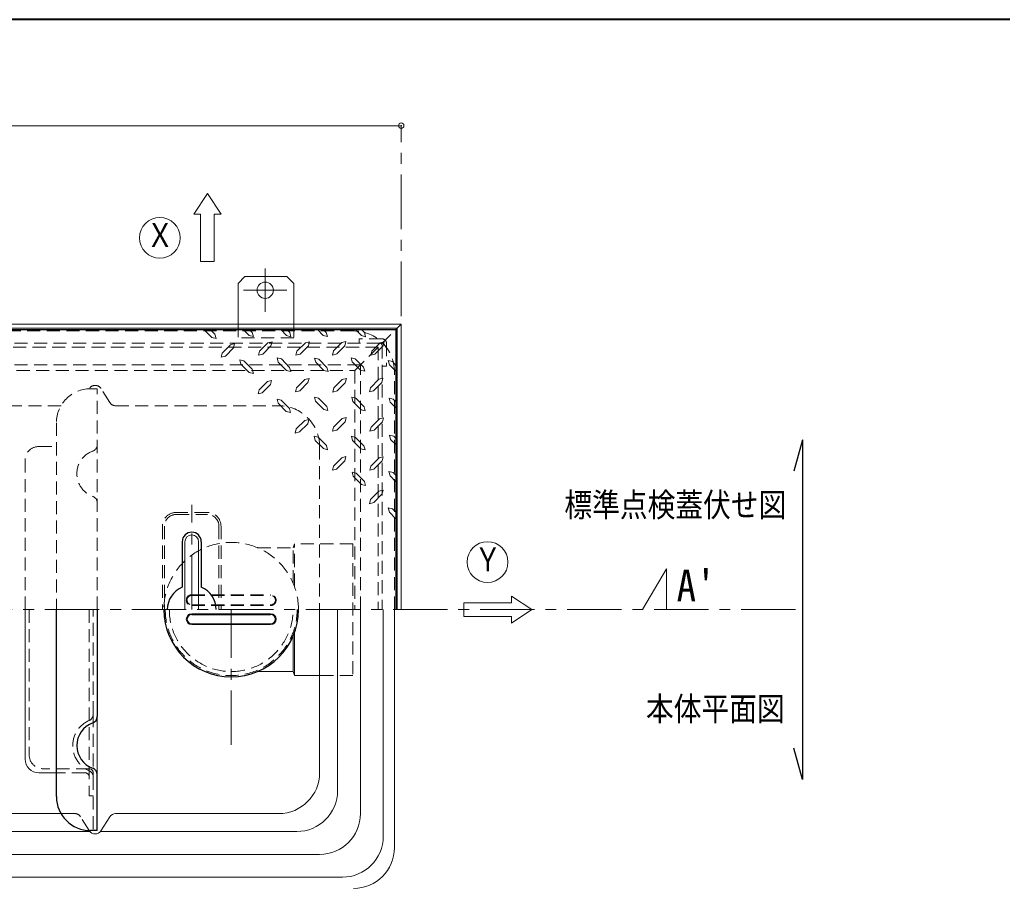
# Model space of a CAD drawing. Units: millimetres at full size, sheet at 1:8; details may follow other scales. Extents: x -1685 to 1555, y -1115 to 1133.
# Drawn here: x -790 to -68, y 494 to 1133 of the extents above; entities that cross this region are included whole.
import ezdxf
from ezdxf.enums import TextEntityAlignment as Align

# ---------------------------------------------------------------- set-up
doc = ezdxf.new("R2010")
doc.units = ezdxf.units.MM
doc.header["$LTSCALE"] = 8
doc.header["$PDMODE"] = 32
doc.header["$PDSIZE"] = 4
doc.linetypes.add('CHAIN1', pattern=[8, 5, -1, 1, -1])
doc.linetypes.add('DASHED1', pattern=[1.8, 1.2, -0.6])
doc.layers.add('0-0_ﾚｲﾔ1', color=4, linetype='Continuous', lineweight=9)
doc.styles.add('ＭＳ ゴシック', font='')
doc.styles.get('ＭＳ ゴシック').set_extended_font_data('MS Gothic')

msp = doc.modelspace()

# ---------------------------------------------------------------- linework, layer by layer
at = {"layer": '0-0_ﾚｲﾔ1', "color": 1, "lineweight": 40}
msp.add_line((1555.424, 1133.018), (-1684.576, 1133.018), dxfattribs=at)
at = {"layer": '0-0_ﾚｲﾔ1'}
for p, q in [((-1229.576, 1055.018), (-509.576, 1055.018)), ((-624.576, 944.018), (-629.576, 939.018)), ((-624.576, 944.018), (-593.576, 944.018)), ((-588.576, 939.018), (-593.576, 944.018)), ((-629.576, 939.018), (-629.576, 909.018)), ((-588.576, 939.018), (-588.576, 909.018)), ((-654.645, 905.018), (-648.817, 899.329)), ((-625.674, 905.018), (-621.335, 900.679)), ((-621.239, 905.018), (-619.117, 902.897)), ((-598.192, 905.018), (-593.853, 900.679)), ((-593.66, 905.018), (-591.539, 902.897)), ((-571.029, 905.018), (-566.949, 900.775)), ((-566.66, 905.018), (-564.635, 902.993)), ((-543.132, 905.018), (-538.792, 900.679)), ((-538.696, 905.018), (-536.574, 902.897)), ((-512.576, 906.018), (-513.576, 905.018)), ((-618.249, 899.907), (-621.335, 900.679)), ((-619.117, 902.897), (-618.249, 899.907)), ((-590.767, 899.811), (-593.853, 900.679)), ((-591.539, 902.897), (-590.767, 899.811)), ((-563.864, 900.004), (-566.949, 900.775)), ((-564.635, 902.993), (-563.864, 900.004)), ((-535.707, 899.811), (-538.792, 900.679)), ((-536.574, 902.897), (-535.707, 899.811)), ((-638.885, 885.54), (-632.81, 891.615)), ((-613.717, 889.204), (-614.489, 886.215)), ((-611.403, 886.986), (-605.328, 893.061)), ((-586.235, 889.107), (-587.007, 886.118)), ((-583.921, 886.89), (-577.846, 892.965)), ((-559.332, 889.3), (-560.103, 886.311)), ((-557.017, 887.082), (-550.942, 893.157)), ((-531.174, 889.107), (-531.946, 886.118)), ((-528.86, 886.89), (-522.785, 892.965)), ((-641.199, 887.757), (-641.971, 884.768)), ((-638.885, 885.54), (-641.971, 884.768)), ((-627.41, 879.657), (-628.182, 882.743)), ((-625.192, 881.972), (-628.182, 882.743)), ((-625.192, 881.972), (-619.117, 875.8)), ((-611.403, 886.986), (-614.489, 886.215)), ((-599.928, 881.104), (-600.699, 884.19)), ((-597.71, 883.418), (-600.699, 884.19)), ((-597.71, 883.418), (-591.635, 877.247)), ((-583.921, 886.89), (-587.007, 886.118)), ((-572.446, 881.007), (-573.217, 884.093)), ((-570.228, 883.322), (-573.217, 884.093)), ((-570.228, 883.322), (-564.153, 877.15)), ((-557.017, 887.082), (-560.103, 886.311)), ((-545.542, 881.2), (-546.314, 884.286)), ((-543.324, 883.515), (-546.314, 884.286)), ((-543.324, 883.515), (-537.249, 877.343)), ((-528.86, 886.89), (-531.946, 886.118)), ((-516.035, 881.49), (-519.121, 882.261)), ((-518.253, 879.175), (-519.121, 882.261)), ((-627.41, 879.657), (-621.335, 873.582)), ((-619.117, 875.8), (-618.249, 872.811)), ((-599.928, 881.104), (-593.853, 875.029)), ((-590.767, 874.257), (-593.853, 875.029)), ((-591.635, 877.247), (-590.767, 874.257)), ((-572.446, 881.007), (-566.371, 874.932)), ((-563.285, 874.161), (-566.371, 874.932)), ((-564.153, 877.15), (-563.285, 874.161)), ((-545.542, 881.2), (-539.467, 875.125)), ((-536.382, 874.354), (-539.467, 875.125)), ((-537.249, 877.343), (-536.382, 874.354)), ((-518.253, 879.175), (-513.576, 874.499)), ((-516.035, 881.49), (-513.576, 878.679)), ((-618.249, 872.811), (-621.335, 873.582)), ((-614.007, 860.757), (-614.778, 857.768)), ((-611.692, 858.54), (-605.617, 864.615)), ((-586.524, 862.204), (-587.296, 859.215)), ((-584.21, 859.986), (-587.296, 859.215)), ((-584.21, 859.986), (-578.135, 866.061)), ((-559.042, 862.107), (-559.814, 859.118)), ((-556.728, 859.89), (-550.653, 865.965)), ((-532.139, 862.3), (-532.91, 859.311)), ((-529.824, 860.082), (-532.91, 859.311)), ((-529.824, 860.082), (-523.749, 866.157)), ((-611.692, 858.54), (-614.778, 857.768)), ((-600.121, 850.825), (-600.892, 853.911)), ((-597.903, 853.14), (-600.892, 853.911)), ((-597.903, 853.14), (-591.828, 846.968)), ((-572.639, 852.272), (-573.41, 855.357)), ((-570.421, 854.586), (-573.41, 855.357)), ((-570.421, 854.586), (-564.346, 848.415)), ((-556.728, 859.89), (-559.814, 859.118)), ((-545.157, 852.175), (-545.928, 855.261)), ((-542.939, 854.49), (-545.928, 855.261)), ((-542.939, 854.49), (-536.864, 848.318)), ((-515.457, 853.911), (-518.542, 854.682)), ((-517.674, 851.597), (-518.542, 854.682)), ((-515.457, 853.911), (-513.576, 852.031)), ((-600.121, 850.825), (-594.046, 844.75)), ((-591.828, 846.968), (-590.96, 843.979)), ((-572.639, 852.272), (-566.564, 846.197)), ((-563.478, 845.425), (-566.564, 846.197)), ((-564.346, 848.415), (-563.478, 845.425)), ((-545.157, 852.175), (-539.082, 846.1)), ((-535.996, 845.329), (-539.082, 846.1)), ((-536.864, 848.318), (-535.996, 845.329)), ((-517.674, 851.597), (-513.576, 847.499)), ((-590.96, 843.979), (-594.046, 844.75)), ((-586.717, 831.925), (-587.489, 828.936)), ((-584.403, 829.707), (-578.328, 835.782)), ((-559.235, 833.372), (-560.007, 830.382)), ((-556.921, 831.154), (-560.007, 830.382)), ((-556.921, 831.154), (-550.846, 837.229)), ((-531.753, 833.275), (-532.524, 830.286)), ((-529.439, 831.057), (-532.524, 830.286)), ((-529.439, 831.057), (-523.364, 837.132)), ((-584.403, 829.707), (-587.489, 828.936)), ((-572.832, 823.536), (-573.603, 826.622)), ((-570.614, 825.85), (-573.603, 826.622)), ((-570.614, 825.85), (-564.539, 819.679)), ((-545.349, 823.44), (-546.121, 826.525)), ((-543.132, 825.754), (-546.121, 826.525)), ((-543.132, 825.754), (-537.057, 819.582)), ((-515.071, 826.525), (-518.157, 827.297)), ((-517.385, 824.211), (-518.157, 827.297)), ((-517.385, 824.211), (-513.576, 820.402)), ((-515.071, 826.525), (-513.576, 825.031)), ((-572.832, 823.536), (-566.757, 817.461)), ((-563.671, 816.69), (-566.757, 817.461)), ((-564.539, 819.679), (-563.671, 816.69)), ((-545.349, 823.44), (-539.274, 817.365)), ((-536.189, 816.593), (-539.274, 817.365)), ((-537.057, 819.582), (-536.189, 816.593)), ((-559.428, 804.636), (-560.199, 801.647)), ((-557.114, 802.418), (-560.199, 801.647)), ((-557.114, 802.418), (-551.039, 808.493)), ((-531.946, 804.54), (-532.717, 801.55)), ((-529.632, 802.322), (-532.717, 801.55)), ((-529.632, 802.322), (-523.557, 808.397)), ((-542.649, 799.429), (-545.735, 800.2)), ((-544.867, 797.115), (-545.735, 800.2)), ((-544.867, 797.115), (-538.792, 791.136)), ((-542.649, 799.429), (-536.574, 793.354)), ((-515.553, 799.815), (-518.639, 800.586)), ((-517.771, 797.5), (-518.639, 800.586)), ((-517.771, 797.5), (-513.576, 793.138)), ((-515.553, 799.815), (-513.576, 797.838)), ((-535.707, 790.268), (-538.792, 791.136)), ((-536.574, 793.354), (-535.707, 790.268)), ((-532.042, 780.047), (-525.967, 786.122)), ((-529.728, 777.829), (-523.749, 783.904)), ((-532.042, 780.047), (-532.814, 776.961)), ((-529.728, 777.829), (-532.814, 776.961)), ((-516.035, 773.104), (-519.121, 773.875)), ((-518.253, 770.79), (-519.121, 773.875)), ((-518.253, 770.79), (-513.576, 765.926)), ((-516.035, 773.104), (-513.576, 770.645)), ((-786.076, 699.018), (-786.076, 589.018)), ((-663.591, 696.018), (-605.562, 696.018)), ((-556.365, 565.807), (-556.365, 699.018)), ((-522.788, 532.23), (-522.788, 699.018)), ((-663.591, 688.018), (-605.562, 688.018)), ((-588.076, 682.048), (-588.076, 650.518)), ((-615.083, 653.518), (-589.076, 653.518)), ((-569.576, 650.518), (-588.076, 650.518)), ((-733.076, 577.658), (-733.076, 620.378)), ((-776.076, 579.018), (-763.076, 579.018)), ((-738.408, 535.807), (-1000.744, 535.807)), ((-586.365, 535.807), (-730.744, 535.807)), ((-552.788, 502.23), (-1186.365, 502.23))]:
    msp.add_line(p, q, dxfattribs=at)
at = {"layer": '0-0_ﾚｲﾔ1', "linetype": 'CHAIN1'}
for p, q in [((-509.576, 915.018), (-509.576, 1055.018)), ((-609.576, 950.018), (-609.576, 918.018)), ((-593.576, 934.018), (-625.576, 934.018)), ((-663.576, 699.018), (-663.576, 776.018)), ((-332.076, 699.018), (-314.576, 729.018)), ((-314.576, 699.018), (-314.576, 729.018)), ((-1475.576, 699.018), (-214.576, 699.018)), ((-634.576, 599.518), (-634.576, 699.018))]:
    msp.add_line(p, q, dxfattribs=at)
at = {"layer": '0-0_ﾚｲﾔ1', "color": 7, "lineweight": 18}
for p, q in [((-662.076, 990.018), (-652.076, 1005.018)), ((-652.076, 1005.018), (-642.076, 990.018)), ((-662.076, 990.018), (-657.076, 990.018)), ((-657.076, 990.018), (-657.076, 955.018)), ((-647.076, 990.018), (-642.076, 990.018)), ((-509.576, 909.018), (-1229.576, 909.018)), ((-512.576, 906.018), (-1226.576, 906.018)), ((-512.576, 906.018), (-509.576, 909.018)), ((-512.576, 699.018), (-512.576, 906.018)), ((-509.576, 699.018), (-509.576, 909.018)), ((-668.576, 749.018), (-668.576, 699.018)), ((-658.576, 749.018), (-658.576, 699.018)), ((-428.576, 709.018), (-428.576, 704.018)), ((-428.576, 709.018), (-413.576, 699.018)), ((-428.576, 704.018), (-463.576, 704.018)), ((-569.576, 579.018), (-569.576, 699.018)), ((-514.576, 699.018), (-514.576, 524.018)), ((-413.576, 699.018), (-428.576, 689.018)), ((-428.576, 694.018), (-428.576, 689.018)), ((-759.727, 549.018), (-979.176, 549.018)), ((-723.801, 546.692), (-730.352, 536.344)), ((-719.576, 549.018), (-599.576, 549.018)), ((-738.92, 536.532), (-738.801, 536.344))]:
    msp.add_line(p, q, dxfattribs=at)
at = {"layer": '0-0_ﾚｲﾔ1', "color": 5, "lineweight": 25}
for p, q in [((-1225.576, 905.018), (-513.576, 905.018)), ((-513.576, 905.018), (-513.576, 699.018)), ((-214.576, 824.018), (-220.788, 800.836)), ((-214.576, 824.018), (-214.576, 574.018)), ((-670.576, 749.018), (-670.576, 715.601)), ((-656.576, 749.018), (-656.576, 715.601)), ((-763.076, 561.518), (-763.076, 699.018)), ((-733.076, 699.018), (-733.076, 620.378)), ((-663.591, 695.518), (-605.562, 695.518)), ((-663.591, 688.518), (-605.562, 688.518)), ((-214.576, 574.018), (-220.788, 597.2)), ((-733.076, 536.518), (-733.076, 577.658)), ((-733.076, 536.518), (-738.076, 536.518))]:
    msp.add_line(p, q, dxfattribs=at)
at = {"layer": '0-0_ﾚｲﾔ1', "linetype": 'DASHED1'}
for p, q in [((-544.576, 904.018), (-1194.576, 904.018)), ((-629.576, 909.018), (-629.576, 899.018)), ((-588.576, 909.018), (-588.576, 899.018)), ((-524.045, 894.55), (-513.576, 905.018)), ((-588.576, 899.018), (-629.576, 899.018)), ((-540.376, 898.218), (-540.376, 895.018)), ((-523.576, 898.218), (-540.376, 898.218)), ((-1212.576, 892.018), (-526.576, 892.018)), ((-526.576, 892.018), (-526.576, 699.018)), ((-520.376, 895.018), (-520.376, 878.218)), ((-539.576, 879.018), (-1199.576, 879.018)), ((-539.576, 699.018), (-539.576, 879.018)), ((-520.376, 878.218), (-523.576, 878.218)), ((-514.576, 699.018), (-514.576, 874.018)), ((-738.92, 861.504), (-738.801, 861.692)), ((-733.076, 861.518), (-738.076, 861.518)), ((-733.076, 699.018), (-733.076, 861.518)), ((-723.801, 851.344), (-730.352, 861.692)), ((-759.727, 849.018), (-979.176, 849.018)), ((-719.576, 849.018), (-599.576, 849.018)), ((-763.076, 836.518), (-763.076, 699.018)), ((-776.076, 819.018), (-763.326, 819.018)), ((-569.576, 819.018), (-569.576, 699.018)), ((-786.076, 699.018), (-786.076, 809.018)), ((-615.083, 744.518), (-589.076, 744.518)), ((-588.076, 715.989), (-588.076, 747.518)), ((-545.076, 747.518), (-588.076, 747.518)), ((-545.076, 747.518), (-545.076, 650.518)), ((-663.591, 710.018), (-605.562, 710.018)), ((-663.591, 709.518), (-605.562, 709.518)), ((-663.591, 702.518), (-605.562, 702.518)), ((-663.591, 702.018), (-605.562, 702.018)), ((-783.076, 699.018), (-783.076, 592.018)), ((-739.076, 699.018), (-739.076, 562.018)), ((-545.076, 650.518), (-569.576, 650.518)), ((-736.076, 622.067), (-736.076, 575.969)), ((-739.076, 582.018), (-773.076, 582.018)), ((-742.076, 579.018), (-763.076, 579.018)), ((-739.076, 562.018), (-736.076, 562.018)), ((-749.576, 549.018), (-759.727, 549.018)), ((-738.92, 536.532), (-745.352, 546.692))]:
    msp.add_line(p, q, dxfattribs=at)
at = {"layer": '0-0_ﾚｲﾔ1', "color": 7, "linetype": 'DASHED1', "lineweight": 18}
for p, q in [((-525.176, 895.018), (-1213.976, 895.018)), ((-543.576, 875.018), (-524.045, 894.55)), ((-523.576, 893.418), (-523.576, 699.018)), ((-1195.576, 875.018), (-543.576, 875.018)), ((-543.576, 875.018), (-543.576, 699.018)), ((-652.076, 770.518), (-675.076, 770.518)), ((-675.076, 769.018), (-652.076, 769.018)), ((-685.076, 760.518), (-685.076, 699.018)), ((-683.576, 760.518), (-683.576, 699.018)), ((-643.576, 760.518), (-643.576, 699.018)), ((-642.076, 760.518), (-642.076, 699.018)), ((-736.076, 622.067), (-736.076, 699.018)), ((-736.076, 575.969), (-736.076, 536.518))]:
    msp.add_line(p, q, dxfattribs=at)
at = {"layer": '0-0_ﾚｲﾔ1', "color": 3, "lineweight": 18}
for p, q in [((-539.576, 549.018), (-539.576, 699.018)), ((-569.576, 519.018), (-1169.576, 519.018))]:
    msp.add_line(p, q, dxfattribs=at)
at = {"layer": '0-0_ﾚｲﾔ1', "color": 7, "lineweight": 18}
for points in [[(-647.076, 990.018), (-647.076, 955.018), (-657.076, 955.018)], [(-428.576, 694.018), (-463.576, 694.018), (-463.576, 704.018)]]:
    msp.add_lwpolyline(points, dxfattribs=at)
at = {"layer": '0-0_ﾚｲﾔ1'}
for points in [[(-650.071, 905.018), (-646.599, 901.547), (-645.732, 898.461), (-648.817, 899.329)], [(-613.717, 889.204), (-607.546, 895.375), (-604.557, 896.147), (-605.328, 893.061)], [(-586.235, 889.107), (-580.064, 895.279), (-577.074, 896.05), (-577.846, 892.965)], [(-559.332, 889.3), (-553.16, 895.472), (-550.171, 896.243), (-550.942, 893.157)], [(-531.174, 889.107), (-525.003, 895.279), (-522.014, 896.05), (-522.785, 892.965)], [(-641.199, 887.757), (-635.028, 893.929), (-632.039, 894.7), (-632.81, 891.615)], [(-614.007, 860.757), (-607.835, 866.929), (-604.846, 867.7), (-605.617, 864.615)], [(-586.524, 862.204), (-580.353, 868.375), (-577.364, 869.147), (-578.135, 866.061)], [(-559.042, 862.107), (-552.871, 868.279), (-549.882, 869.05), (-550.653, 865.965)], [(-532.139, 862.3), (-525.967, 868.472), (-522.978, 869.243), (-523.749, 866.157)], [(-586.717, 831.925), (-580.546, 838.097), (-577.557, 838.868), (-578.328, 835.782)], [(-559.235, 833.372), (-553.064, 839.543), (-550.074, 840.315), (-550.846, 837.229)], [(-531.753, 833.275), (-525.582, 839.447), (-522.592, 840.218), (-523.364, 837.132)], [(-559.428, 804.636), (-553.257, 810.807), (-550.267, 811.579), (-551.039, 808.493)], [(-531.946, 804.54), (-525.774, 810.711), (-522.785, 811.482), (-523.557, 808.397)], [(-525.967, 786.122), (-522.882, 786.99), (-523.749, 783.904)], [(-589.076, 679.525), (-589.076, 653.518), (-588.076, 650.518)]]:
    msp.add_lwpolyline(points, dxfattribs=at)
at = {"layer": '0-0_ﾚｲﾔ1', "linetype": 'DASHED1'}
msp.add_lwpolyline([(-589.076, 718.512), (-589.076, 744.518), (-588.076, 747.518)], dxfattribs=at)
at = {"layer": '0-0_ﾚｲﾔ1', "color": 7, "lineweight": 18}
for centre in [(-687.076, 972.518), (-446.076, 734.018)]:
    msp.add_circle(centre, 15, dxfattribs=at)
at = {"layer": '0-0_ﾚｲﾔ1'}
msp.add_circle((-609.576, 934.018), 6, dxfattribs=at)
at = {"layer": '0-0_ﾚｲﾔ1', "linetype": 'DASHED1'}
for centre, radius, start, end in [((-544.576, 874.018), 30, 0, 90), ((-523.576, 895.018), 3.2, 0, 90), ((-738.076, 836.518), 25, 90, 180), ((-734.576, 859.018), 5, 32.33353, 147.66647), ((-719.576, 854.018), 5, 212.33353, 270), ((-599.576, 819.018), 30, 0, 90), ((-776.076, 809.018), 10, 90, 180), ((-738.076, 820.378), 5, 289.84334, 360), ((-730.368, 799.018), 17.708, 109.84334, 250.15666), ((-738.076, 777.658), 5, 360, 70.15666), ((-634.576, 699.018), 49.5, 0, 180), ((-663.591, 706.018), 4, 90, 270), ((-663.591, 706.018), 3.5, 90, 270), ((-605.562, 706.018), 4, 270, 90), ((-605.562, 706.018), 3.5, 270, 90), ((-773.076, 592.018), 10, 180, 270), ((-742.076, 576.018), 3, 0, 90), ((-739.076, 579.018), 3, 0, 90), ((-749.576, 544.018), 5, 32.33353, 90)]:
    msp.add_arc(centre, radius, start, end, dxfattribs=at)
at = {"layer": '0-0_ﾚｲﾔ1', "color": 7, "linetype": 'DASHED1', "lineweight": 18}
for centre, radius, start, end in [((-525.176, 893.418), 1.6, 0, 90), ((-675.076, 760.518), 10, 90, 180), ((-675.076, 760.518), 8.5, 90, 180), ((-652.076, 760.518), 10, 0, 90), ((-652.076, 760.518), 8.5, 0, 90), ((-634.576, 699.018), 48.5, 180, 0), ((-634.576, 699.018), 45.5, 180, 0), ((-741.076, 622.067), 5, 293.88854, 0), ((-730.868, 599.018), 20.208, 113.88854, 246.11146), ((-741.076, 575.969), 5, 0, 66.11146)]:
    msp.add_arc(centre, radius, start, end, dxfattribs=at)
at = {"layer": '0-0_ﾚｲﾔ1', "color": 5, "lineweight": 25}
for centre, radius, start, end in [((-663.576, 749.018), 7, 0, 180), ((-663.576, 699.018), 18, 112.88538, 180), ((-663.576, 699.018), 18, 0, 67.11462), ((-634.576, 699.018), 49.5, 180, 0), ((-663.591, 692.018), 3.5, 90, 270), ((-605.562, 692.018), 3.5, 270, 90), ((-730.368, 599.018), 17.708, 109.84334, 250.15666), ((-738.076, 620.378), 5, 289.84334, 0), ((-738.076, 577.658), 5, 0, 70.15666), ((-738.076, 561.518), 25, 180, 270)]:
    msp.add_arc(centre, radius, start, end, dxfattribs=at)
at = {"layer": '0-0_ﾚｲﾔ1', "color": 7, "lineweight": 18}
for centre, radius, start, end in [((-663.576, 749.018), 5, 0, 180), ((-599.576, 579.018), 30, 270, 0), ((-719.576, 544.018), 5, 90, 147.66647), ((-734.576, 539.018), 5, 212.33353, 327.66647), ((-544.576, 524.018), 30, 270, 0)]:
    msp.add_arc(centre, radius, start, end, dxfattribs=at)
at = {"layer": '0-0_ﾚｲﾔ1'}
for centre, radius, start, end in [((-663.591, 692.018), 4, 90, 270), ((-605.562, 692.018), 4, 270, 90), ((-776.076, 589.018), 10, 180, 270), ((-586.365, 565.807), 30, 270, 0), ((-552.788, 532.23), 30, 270, 0)]:
    msp.add_arc(centre, radius, start, end, dxfattribs=at)
at = {"layer": '0-0_ﾚｲﾔ1', "color": 3, "lineweight": 18}
msp.add_arc((-569.576, 549.018), 30, 270, 0, dxfattribs=at)
at = {"layer": '0-0_ﾚｲﾔ1', "color": 1}
msp.add_point((-509.576, 1055.018), dxfattribs=at)

# ---------------------------------------------------------------- texts
at = {"layer": '0-0_ﾚｲﾔ1', "color": 7, "style": 'ＭＳ ゴシック'}
for s, height, width, p in [('Ｘ', 17.6, 0.85, (-697.076, 960.518)), ('標準点検蓋伏せ図', 17.6, 0.85, (-389.576, 762.018)), ('Ｙ', 17.6, 0.85, (-456.076, 722.018)), ("A'", 23.46, 0.9, (-307.076, 698.018)), ('本体平面図', 17.6, 0.85, (-329.576, 612.018))]:
    msp.add_text(s, height=height, dxfattribs=dict(at, width=width)).set_placement(p, align=Align.BOTTOM_LEFT)

doc.saveas('drawing.dxf')
